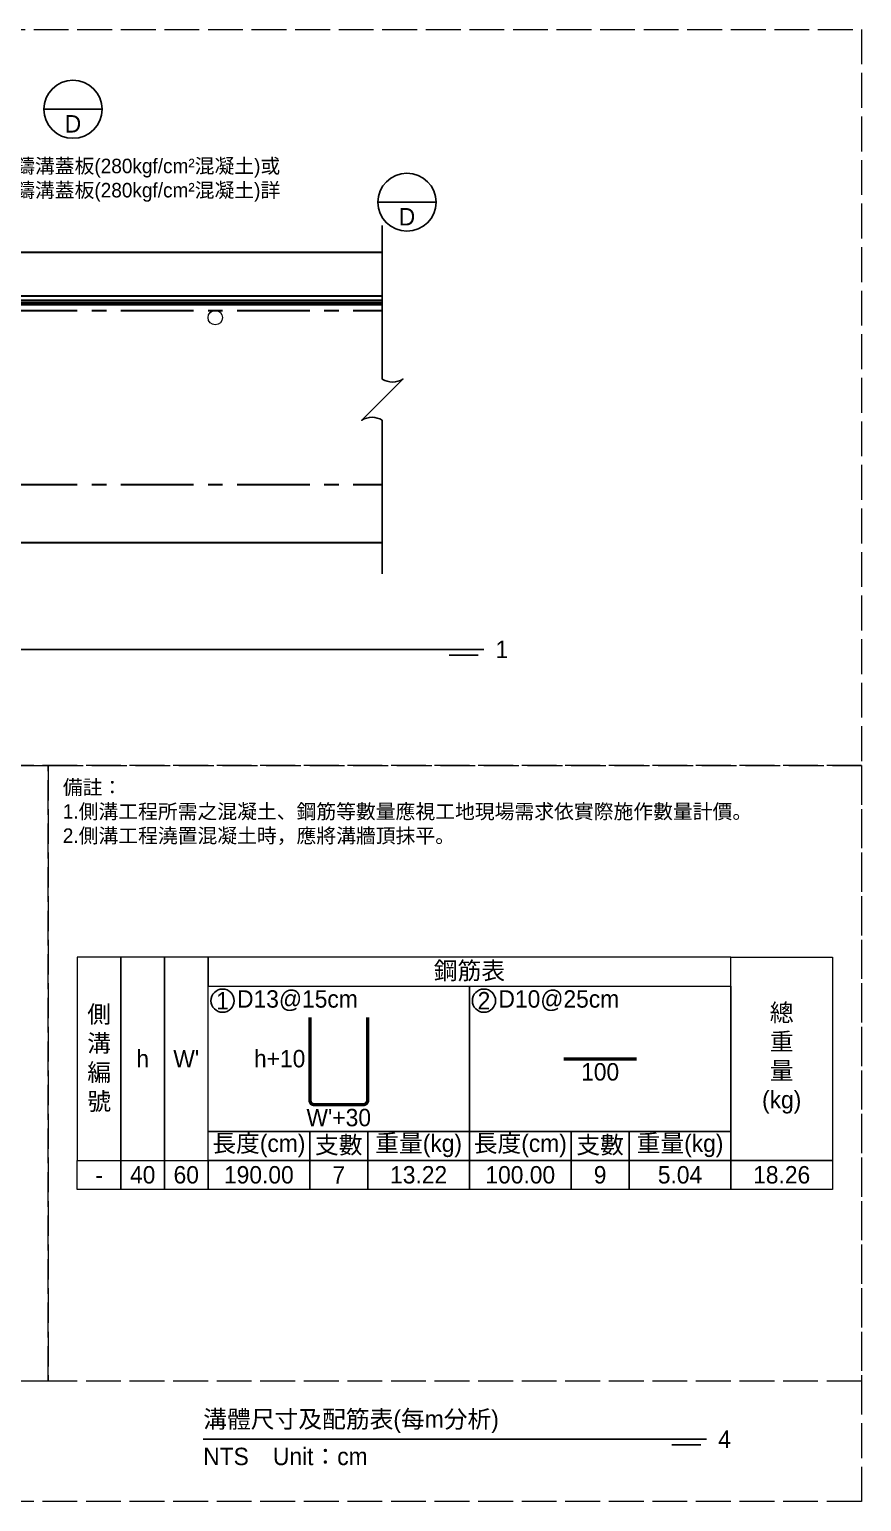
# Model space of a CAD drawing. Extents: x -8920 to 1950, y -2159 to 466.
# Drawn here: x -2146 to -1860, y -507 to 0 of the extents above; entities that cross this region are included whole.
import ezdxf
from ezdxf import colors
from ezdxf.entities.mleader import LeaderData, LeaderLine
from ezdxf.math import Vec2, Vec3

# ---------------------------------------------------------------- set-up
doc = ezdxf.new("R2010")
doc.units = 0
doc.header["$MEASUREMENT"] = 0
doc.linetypes.add('ACAD_ISO02W100', pattern=[15, 12, -3])
doc.linetypes.add('CENTERX2', pattern=[4, 2.5, -0.5, 0.5, -0.5])
for name, color, linetype, lineweight in [('一、1.基本-圖框', 7, 'Continuous', 20), ('二、1.繪圖-既有設施', 8, 'Continuous', 20), ('二、2.繪圖-施作項目', 181, 'Continuous', 30), ('二、5.繪圖-鋼筋', 60, 'Continuous', 50)]:
    doc.layers.add(name, color=color, linetype=linetype, lineweight=lineweight)
doc.layers.add('一、4.基本-隱藏', color=9, linetype='ACAD_ISO02W100', lineweight=20, plot=False)
doc.layers.add('三、1.文字-說明文字', color=2, linetype='Continuous')
doc.layers.add('三、3.文字-註解文字', color=2, linetype='Continuous')
doc.styles.add('次圖名(詳圖)', font='MS PGothic.ttf', dxfattribs={"height": 6})
doc.styles.add('註解文字(詳圖)', font='MS PGothic.ttf', dxfattribs={"height": 5})

msp = doc.modelspace()

# ---------------------------------------------------------------- linework, layer by layer
at = {"layer": '一、1.基本-圖框'}
for points in [[(-2130, -389.5), (-2115, -389.5), (-2115, -319.5), (-2130, -319.5)], [(-2115, -389.5), (-2100, -389.5), (-2100, -319.5), (-2115, -319.5)], [(-2100, -389.5), (-2085, -389.5), (-2085, -319.5), (-2100, -319.5)], [(-2085, -329.5), (-1905, -329.5), (-1905, -319.5), (-2085, -319.5)], [(-1870, -389.5), (-1905, -389.5), (-1905, -319.5), (-1870, -319.5)], [(-2085, -329.5), (-1995, -329.5), (-1995, -379.5), (-2085, -379.5)], [(-1995, -329.5), (-1905, -329.5), (-1905, -379.5), (-1995, -379.5)], [(-2085, -379.5), (-2050, -379.5), (-2050, -389.5), (-2085, -389.5)], [(-2050, -379.5), (-2030, -379.5), (-2030, -389.5), (-2050, -389.5)], [(-2030, -379.5), (-1995, -379.5), (-1995, -389.5), (-2030, -389.5)], [(-1995, -379.5), (-1960, -379.5), (-1960, -389.5), (-1995, -389.5)], [(-1960, -379.5), (-1940, -379.5), (-1940, -389.5), (-1960, -389.5)], [(-1940, -379.5), (-1905, -379.5), (-1905, -389.5), (-1940, -389.5)], [(-2130, -389.5), (-2115, -389.5), (-2115, -399.5), (-2130, -399.5)], [(-2115, -389.5), (-2100, -389.5), (-2100, -399.5), (-2115, -399.5)], [(-2100, -389.5), (-2085, -389.5), (-2085, -399.5), (-2100, -399.5)], [(-2085, -389.5), (-2050, -389.5), (-2050, -399.5), (-2085, -399.5)], [(-2050, -389.5), (-2030, -389.5), (-2030, -399.5), (-2050, -399.5)], [(-2030, -389.5), (-1995, -389.5), (-1995, -399.5), (-2030, -399.5)], [(-1995, -389.5), (-1960, -389.5), (-1960, -399.5), (-1995, -399.5)], [(-1960, -389.5), (-1940, -389.5), (-1940, -399.5), (-1960, -399.5)], [(-1940, -389.5), (-1905, -389.5), (-1905, -399.5), (-1940, -399.5)], [(-1905, -389.5), (-1870, -389.5), (-1870, -399.5), (-1905, -399.5)]]:
    msp.add_lwpolyline(points, close=True, dxfattribs=at)
at = {"layer": '一、4.基本-隱藏'}
for points in [[(-2640, 0), (-1860, 0), (-1860, -253.5), (-2640, -253.5)], [(-2640, 0), (-1860, 0), (-1860, -507), (-2640, -507)], [(-2640, 0), (-1860, 0), (-1860, -507), (-2640, -507)], [(-2390, -253.5), (-2140, -253.5), (-2140, -465.5), (-2390, -465.5)], [(-2140, -253.5), (-1860, -253.5), (-1860, -465.5), (-2140, -465.5)]]:
    msp.add_lwpolyline(points, close=True, dxfattribs=at)
at = {"layer": '三、3.文字-註解文字'}
for points in [[(-2141.5, -27.5), (-2121.5, -27.5)], [(-2026.5, -59.5), (-2006.5, -59.5)], [(-2510, -213.5), (-1990, -213.5)], [(-1992, -215.5), (-2002, -215.5)], [(-2086.66, -485.5), (-1913.34, -485.5)], [(-1915.34, -487.5), (-1925.34, -487.5)]]:
    msp.add_lwpolyline(points, dxfattribs=at)
msp.add_lwpolyline([(-2025, -187.5), (-2025, -134.571, 0.2828427), (-2032.071, -134.571), (-2017.929, -120.429, -0.2828427), (-2025, -120.429), (-2025, -67.5)], format="xyb", dxfattribs=at)
for centre, radius in [((-2131.5, -27.5), 10), ((-2016.5, -59.5), 10), ((-2080, -334.5), 4), ((-1990, -334.5), 4)]:
    msp.add_circle(centre, radius, dxfattribs=at)
at = {"layer": '二、1.繪圖-既有設施'}
msp.add_circle((-2082.5, -99.25), 2.5, dxfattribs=at)
at = {"layer": '二、2.繪圖-施作項目'}
for points in [[(-2475, -76.75), (-2025, -76.75)], [(-2475, -91.75), (-2025, -91.75)], [(-2475, -93.25), (-2025, -93.25)], [(-2475, -94), (-2025, -94)], [(-2475, -94.375), (-2025, -94.375)], [(-2475, -94.75), (-2025, -94.75)], [(-2475, -176.75), (-2025, -176.75)]]:
    msp.add_lwpolyline(points, dxfattribs=at)
at = {"layer": '二、2.繪圖-施作項目', "linetype": 'CENTERX2', "ltscale": 10}
for points in [[(-2475, -96.75), (-2025, -96.75)], [(-2475, -156.75), (-2025, -156.75)]]:
    msp.add_lwpolyline(points, dxfattribs=at)
at = {"layer": '二、5.繪圖-鋼筋'}
msp.add_lwpolyline([(-2050, -340.25), (-2050, -368.75, 0.4142136), (-2048.5, -370.25), (-2031.5, -370.25, 0.4142136), (-2030, -368.75), (-2030, -340.25)], format="xyb", dxfattribs=at)
msp.add_lwpolyline([(-1962.5, -354.5), (-1937.5, -354.5)], dxfattribs=at)

# ---------------------------------------------------------------- texts
at = {"layer": '一、1.基本-圖框', "char_height": 6, "attachment_point": 5, "style": '註解文字(詳圖)'}
for s, width, insert in [('{\\fMS PGothic|b0|i0|c128|p34;鋼筋表}', 94.24964, (-1995, -324.5)), ('側溝編號', 12.98354, (-2122.5, -354.5)), ('{\\fMS PGothic|b0|i0|c128|p34;總重量(kg)}', 6, (-1887.5, -354.5)), ('{\\fMS PGothic|b0|i0|c128|p34;h}', 12.98354, (-2107.5, -354.5)), ("{\\fMS PGothic|b0|i0|c128|p34;W}'", 22.32258, (-2092.5, -354.5)), ('{\\fMS PGothic|b0|i0|c128|p34;長度(cm)}', 35.02324, (-2067.5, -384.5)), ('{\\fMS PGothic|b0|i0|c128|p34;重量(kg)}', 30.27214, (-2012.5, -384.5)), ('{\\fMS PGothic|b0|i0|c128|p34;長度(cm)}', 35.02324, (-1977.5, -384.5)), ('{\\fMS PGothic|b0|i0|c128|p34;重量(kg)}', 30.27214, (-1922.5, -384.5)), ('{\\fMS PGothic|b0|i0|c128|p34;支數}', 19.27354, (-2040, -384.5)), ('{\\fMS PGothic|b0|i0|c128|p34;支數}', 19.27354, (-1950, -384.5))]:
    msp.add_mtext_dynamic_manual_height_columns(s, width=width, gutter_width=30, heights=[0], dxfattribs=dict(at, insert=insert))
at = {"layer": '三、1.文字-說明文字', "style": '註解文字(詳圖)'}
for s, width, insert, char_height, attachment_point in [('{\\fMS PGothic|b0|i0|c128|p34;D}', 12.5857, (-2131.5, -32.5), 6, 5), ('{\\fMS PGothic|b0|i0|c128|p34;D}', 12.5857, (-2016.5, -64.5), 6, 5), ('{\\fMS PGothic|b0|i0|c128|p34;備註：\\P1.側溝工程所需之混凝土、鋼筋等數量應視工地現場需求依實際施作數量計價。\\P2.側溝工程澆置混凝土時，應將溝牆頂抹平。}', 249.57878, (-2135, -258.5), 5, 1)]:
    msp.add_mtext_dynamic_manual_height_columns(s, width=width, gutter_width=30, heights=[0], dxfattribs=dict(at, insert=insert, char_height=char_height, attachment_point=attachment_point))
at = {"layer": '三、3.文字-註解文字', "char_height": 6}
for s, width, gutter_width, insert, attachment_point, style in [('1', 3, 15, (-1986, -213.5), 4, '次圖名(詳圖)'), ('1', 8.38231, 30, (-2080, -334.5), 5, '註解文字(詳圖)'), ('D13@15cm', 6.06582, 30, (-2075, -334.5), 4, '註解文字(詳圖)'), ('2', 8.38231, 30, (-1990, -334.5), 5, '註解文字(詳圖)'), ('{\\fMS PGothic|b0|i0|c128|p34;D1}0{\\fMS PGothic|b0|i0|c128|p34;@}25{\\fMS PGothic|b0|i0|c128|p34;cm}', 6.06582, 30, (-1985, -334.5), 4, '註解文字(詳圖)'), ('-', 9.06048, 30, (-2122.5, -394.5), 5, '註解文字(詳圖)'), ('40', 9.06048, 30, (-2107.5, -394.5), 5, '註解文字(詳圖)'), ('60', 9.06048, 30, (-2092.5, -394.5), 5, '註解文字(詳圖)'), ('190.00', 9.06048, 30, (-2067.5, -394.5), 5, '註解文字(詳圖)'), ('7', 9.06048, 30, (-2040, -394.5), 5, '註解文字(詳圖)'), ('13.22', 9.06048, 30, (-2012.5, -394.5), 5, '註解文字(詳圖)'), ('{\\fMS PGothic|b0|i0|c128|p34;100}.00', 9.06048, 30, (-1977.5, -394.5), 5, '註解文字(詳圖)'), ('9', 9.06048, 30, (-1950, -394.5), 5, '註解文字(詳圖)'), ('5.04', 9.06048, 30, (-1922.5, -394.5), 5, '註解文字(詳圖)'), ('18.26', 9.06048, 30, (-1887.5, -394.5), 5, '註解文字(詳圖)'), ('{\\fMS PGothic|b0|i0|c128|p34;溝體尺寸}及{\\fMS PGothic|b0|i0|c128|p34;配筋表(每m分析)}', 144.80097, 15, (-2086.66, -479.5), 4, '次圖名(詳圖)'), ('4', 3, 15, (-1909.34, -485.5), 4, '次圖名(詳圖)'), ('NTS{\\fMS PGothic|b0|i0|c128|p34;^IUnit：cm}', 136.03259, 15, (-2086.66, -491.5), 4, '次圖名(詳圖)')]:
    msp.add_mtext_dynamic_manual_height_columns(s, width=width, gutter_width=gutter_width, heights=[0], dxfattribs=dict(at, insert=insert, attachment_point=attachment_point, style=style))
at = {"layer": '二、5.繪圖-鋼筋', "char_height": 6, "style": '註解文字(詳圖)'}
for s, width, insert, attachment_point in [('h+10', 8.87231, (-2051.5, -354.5), 6), ('100', 3.56631, (-1950, -356), 2), ("{\\fMS PGothic|b0|i0|c128|p34;W}'+30", 3.56631, (-2040, -371.75), 2)]:
    msp.add_mtext_dynamic_manual_height_columns(s, width=width, gutter_width=30, heights=[0], dxfattribs=dict(at, insert=insert, attachment_point=attachment_point))

# ---------------------------------------------------------------- leaders
at = {"layer": '三、3.文字-註解文字'}
ml = msp.add_multileader_mtext('Standard', dxfattribs=at)
ml.set_content('L{\\fMS PGothic|b0|i0|c128|p34;1場鑄溝蓋板(280kgf/cm²混凝土)或\\P}L{\\fMS PGothic|b0|i0|c128|p34;2場鑄溝蓋板(280kgf/cm²混凝土)詳}', color=256, style='註解文字(詳圖)')
ml.set_leader_properties(color=144, linetype='ByLayer', lineweight=-1)
ml.build(insert=Vec2(0, 0))
ml.multileader.update_dxf_attribs({"dogleg_length": 5, "arrow_head_size": 6})
ctx = ml.context
ctx.base_point, ctx.char_height, ctx.arrow_head_size, ctx.landing_gap_size, ctx.plane_origin = Vec3(-2168.5, -47.5), 5, 6, 3, Vec3(-2193.5, -127.5)
notes = []
notes.append((ctx, [(0, (1, 1, 0), (-2173.5, -47.5), (1, 0), 5, [(0, [(-2193.5, -127.5)], 0, [])])]))
ctx.mtext.insert, ctx.mtext.flow_direction = Vec3(-2165.5, -44.517), 5
for ctx, leaders in notes:
    for number, flags, end, landing, length, lines in leaders:
        leader = LeaderData()
        leader.index, (leader.has_last_leader_line, leader.has_dogleg_vector, leader.attachment_direction) = number, flags
        leader.last_leader_point, leader.dogleg_vector, leader.dogleg_length = Vec3(end), Vec3(landing), length
        for number, points, colour, breaks in lines:
            line = LeaderLine()
            line.index, line.vertices, line.color, line.breaks = number, Vec3.list(points), colors.encode_raw_color(colour), breaks
            leader.lines.append(line)
        ctx.leaders.append(leader)

doc.saveas('drawing.dxf')
